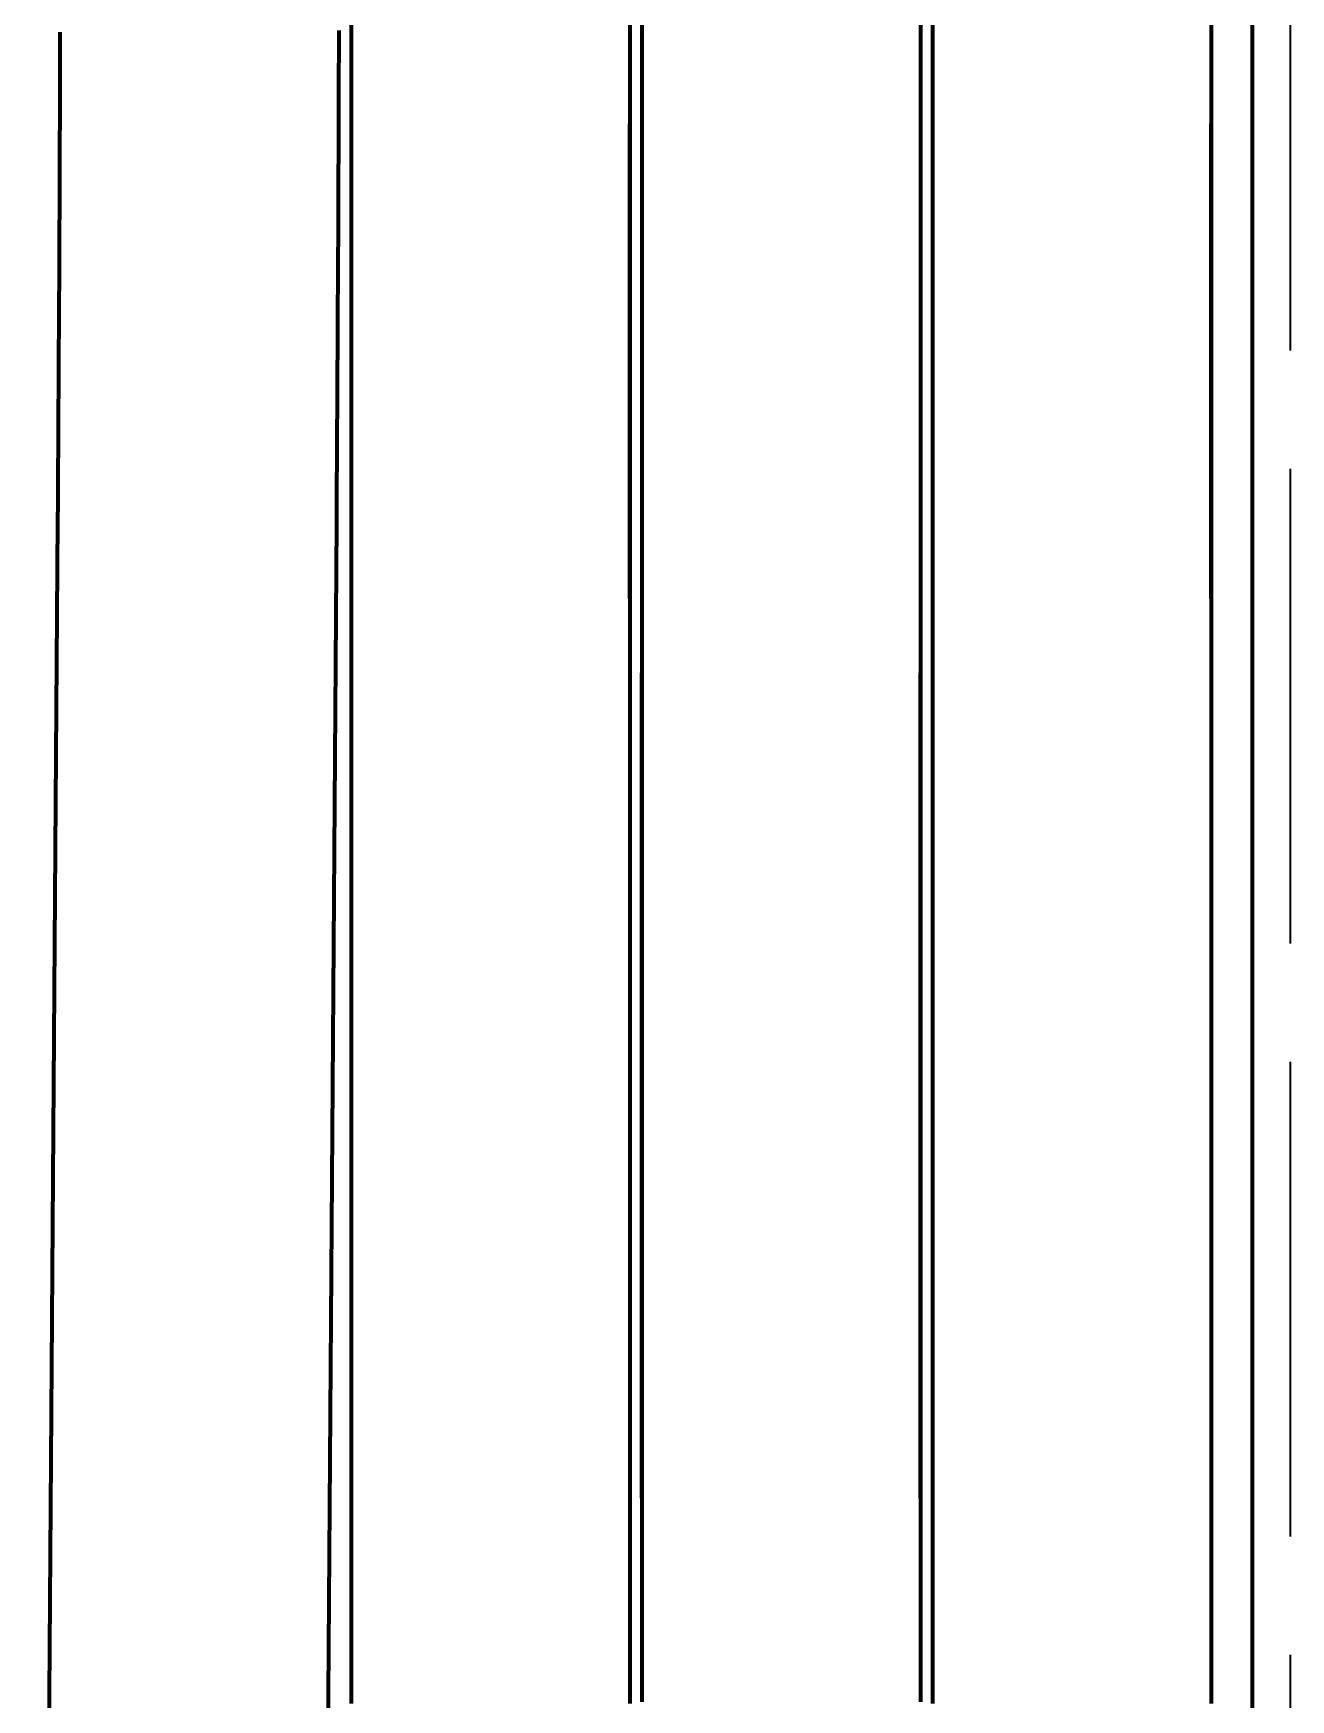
# Model space of a CAD drawing. Header units: millimetres. Extents: x 0 to 2382, y 0 to 420.
# Drawn here: x 261.63 to 272.23, y 265.62 to 279.67 of the extents above; entities that cross this region are included whole.
import ezdxf

# ---------------------------------------------------------------- set-up
doc = ezdxf.new("R2010")
doc.units = ezdxf.units.MM
doc.linetypes.add('IRAM-E-TRAZOS', pattern=[5, 4, -1])
doc.layers.add('01-VISIBLE', color=7, linetype='CONTINUOUS', lineweight=70)
doc.layers.add('02-OCULTA', color=4, linetype='IRAM-E-TRAZOS', lineweight=35)

msp = doc.modelspace()

# ---------------------------------------------------------------- linework, layer by layer
at = {"layer": '01-VISIBLE'}
for p, q in [((271.912, 255.25), (271.912, 283)), ((264.312, 281.919), (264.312, 278.816)), ((266.662, 281.919), (266.662, 278.816)), ((269.212, 281.919), (269.212, 278.816)), ((271.562, 281.919), (271.562, 278.816)), ((266.762, 281.612), (266.762, 279.474)), ((269.112, 281.612), (269.112, 279.474)), ((261.838, 275.562), (261.634, 246.629)), ((264.188, 275.545), (263.984, 246.613)), ((264.312, 274.907), (264.312, 266.893)), ((266.662, 274.907), (266.662, 266.893)), ((269.212, 274.907), (269.212, 266.893)), ((271.562, 274.907), (271.562, 266.893)), ((266.762, 274.282), (266.762, 267.323)), ((266.762, 267.323), (266.762, 274.282)), ((269.112, 274.282), (269.112, 267.323)), ((269.112, 267.323), (269.112, 274.282))]:
    msp.add_line(p, q, dxfattribs=at)
for points in [[(261.858, 279.684), (261.858, 279.634), (261.858, 279.584), (261.858, 279.533), (261.858, 279.483), (261.858, 279.433), (261.857, 279.383), (261.857, 279.332), (261.857, 279.282), (261.857, 279.232), (261.857, 279.181), (261.857, 279.131), (261.856, 279.081), (261.856, 279.031), (261.856, 278.98), (261.856, 278.93), (261.856, 278.88), (261.855, 278.83), (261.855, 278.779), (261.855, 278.729), (261.855, 278.679), (261.855, 278.628), (261.854, 278.578), (261.854, 278.528), (261.854, 278.478), (261.854, 278.427), (261.854, 278.377), (261.853, 278.327), (261.853, 278.277), (261.853, 278.226), (261.853, 278.176), (261.853, 278.126), (261.852, 278.076), (261.852, 278.025), (261.852, 277.975), (261.852, 277.925), (261.851, 277.874), (261.851, 277.824), (261.851, 277.774), (261.851, 277.724), (261.85, 277.673), (261.85, 277.623), (261.85, 277.573), (261.85, 277.523), (261.849, 277.472), (261.849, 277.422), (261.849, 277.372), (261.849, 277.321), (261.848, 277.271), (261.848, 277.221), (261.848, 277.171), (261.848, 277.12), (261.847, 277.07), (261.847, 277.02), (261.847, 276.97), (261.846, 276.919), (261.846, 276.869), (261.846, 276.819), (261.846, 276.768), (261.845, 276.718), (261.845, 276.668), (261.845, 276.618), (261.844, 276.567), (261.844, 276.517), (261.844, 276.467), (261.843, 276.417), (261.843, 276.366), (261.843, 276.316), (261.843, 276.266), (261.842, 276.215), (261.842, 276.165), (261.842, 276.115), (261.841, 276.065), (261.841, 276.014), (261.841, 275.964), (261.84, 275.914), (261.84, 275.864), (261.84, 275.813), (261.839, 275.763), (261.839, 275.713), (261.839, 275.662), (261.838, 275.612), (261.838, 275.562)], [(264.208, 279.698), (264.208, 279.648), (264.208, 279.598), (264.208, 279.548), (264.208, 279.498), (264.208, 279.448), (264.207, 279.398), (264.207, 279.348), (264.207, 279.298), (264.207, 279.248), (264.207, 279.198), (264.207, 279.148), (264.206, 279.098), (264.206, 279.048), (264.206, 278.998), (264.206, 278.948), (264.206, 278.898), (264.206, 278.847), (264.205, 278.797), (264.205, 278.747), (264.205, 278.697), (264.205, 278.647), (264.205, 278.597), (264.204, 278.547), (264.204, 278.497), (264.204, 278.447), (264.204, 278.397), (264.204, 278.347), (264.203, 278.297), (264.203, 278.247), (264.203, 278.197), (264.203, 278.147), (264.202, 278.097), (264.202, 278.047), (264.202, 277.997), (264.202, 277.947), (264.202, 277.897), (264.201, 277.847), (264.201, 277.797), (264.201, 277.747), (264.201, 277.697), (264.2, 277.647), (264.2, 277.597), (264.2, 277.547), (264.2, 277.497), (264.199, 277.447), (264.199, 277.397), (264.199, 277.347), (264.199, 277.296), (264.198, 277.246), (264.198, 277.196), (264.198, 277.146), (264.197, 277.096), (264.197, 277.046), (264.197, 276.996), (264.197, 276.946), (264.196, 276.896), (264.196, 276.846), (264.196, 276.796), (264.195, 276.746), (264.195, 276.696), (264.195, 276.646), (264.195, 276.596), (264.194, 276.546), (264.194, 276.496), (264.194, 276.446), (264.193, 276.396), (264.193, 276.346), (264.193, 276.296), (264.192, 276.246), (264.192, 276.196), (264.192, 276.146), (264.191, 276.096), (264.191, 276.046), (264.191, 275.996), (264.19, 275.946), (264.19, 275.896), (264.19, 275.846), (264.189, 275.796), (264.189, 275.745), (264.189, 275.695), (264.188, 275.645), (264.188, 275.595), (264.188, 275.545)], [(266.762, 279.474), (266.762, 279.424), (266.762, 279.373), (266.762, 279.323), (266.762, 279.272), (266.762, 279.222), (266.762, 279.172), (266.762, 279.121), (266.762, 279.071), (266.762, 279.02), (266.762, 278.97), (266.762, 278.919), (266.762, 278.869), (266.762, 278.819), (266.762, 278.768), (266.762, 278.718), (266.762, 278.667), (266.762, 278.617), (266.762, 278.567), (266.762, 278.516), (266.762, 278.466), (266.762, 278.415), (266.762, 278.365), (266.762, 278.315), (266.762, 278.264), (266.762, 278.214), (266.762, 278.163), (266.762, 278.113), (266.762, 278.062), (266.762, 278.012), (266.762, 277.962), (266.762, 277.911), (266.762, 277.861), (266.762, 277.81), (266.762, 277.76), (266.762, 277.71), (266.762, 277.659), (266.762, 277.609), (266.762, 277.558), (266.762, 277.508), (266.762, 277.458), (266.762, 277.407), (266.762, 277.357), (266.762, 277.306), (266.762, 277.256), (266.762, 277.205), (266.762, 277.155), (266.762, 277.105), (266.762, 277.054), (266.762, 277.004), (266.762, 276.953), (266.762, 276.903), (266.762, 276.853), (266.762, 276.802), (266.762, 276.752), (266.762, 276.701), (266.762, 276.651), (266.762, 276.601), (266.762, 276.55), (266.762, 276.5), (266.762, 276.449), (266.762, 276.399), (266.762, 276.349), (266.762, 276.298), (266.762, 276.248), (266.762, 276.197), (266.762, 276.147), (266.762, 276.096), (266.762, 276.046), (266.762, 275.996), (266.762, 275.945), (266.762, 275.895), (266.762, 275.844), (266.762, 275.794), (266.762, 275.744), (266.762, 275.693), (266.762, 275.643), (266.762, 275.592), (266.762, 275.542), (266.762, 275.492), (266.762, 275.441), (266.762, 275.391), (266.762, 275.34), (266.762, 275.29), (266.762, 275.239), (266.762, 275.189), (266.762, 275.139), (266.762, 275.088), (266.762, 275.038), (266.762, 274.987), (266.762, 274.937), (266.762, 274.887), (266.762, 274.836), (266.762, 274.786), (266.762, 274.735), (266.762, 274.685), (266.762, 274.635), (266.762, 274.584), (266.762, 274.534), (266.762, 274.483), (266.762, 274.433), (266.762, 274.382), (266.762, 274.332), (266.762, 274.282)], [(269.112, 279.474), (269.112, 279.424), (269.112, 279.373), (269.112, 279.323), (269.112, 279.272), (269.112, 279.222), (269.112, 279.172), (269.112, 279.121), (269.112, 279.071), (269.112, 279.02), (269.112, 278.97), (269.112, 278.919), (269.112, 278.869), (269.112, 278.819), (269.112, 278.768), (269.112, 278.718), (269.112, 278.667), (269.112, 278.617), (269.112, 278.567), (269.112, 278.516), (269.112, 278.466), (269.112, 278.415), (269.112, 278.365), (269.112, 278.315), (269.112, 278.264), (269.112, 278.214), (269.112, 278.163), (269.112, 278.113), (269.112, 278.062), (269.112, 278.012), (269.112, 277.962), (269.112, 277.911), (269.112, 277.861), (269.112, 277.81), (269.112, 277.76), (269.112, 277.71), (269.112, 277.659), (269.112, 277.609), (269.112, 277.558), (269.112, 277.508), (269.112, 277.458), (269.112, 277.407), (269.112, 277.357), (269.112, 277.306), (269.112, 277.256), (269.112, 277.205), (269.112, 277.155), (269.112, 277.105), (269.112, 277.054), (269.112, 277.004), (269.112, 276.953), (269.112, 276.903), (269.112, 276.853), (269.112, 276.802), (269.112, 276.752), (269.112, 276.701), (269.112, 276.651), (269.112, 276.601), (269.112, 276.55), (269.112, 276.5), (269.112, 276.449), (269.112, 276.399), (269.112, 276.349), (269.112, 276.298), (269.112, 276.248), (269.112, 276.197), (269.112, 276.147), (269.112, 276.096), (269.112, 276.046), (269.112, 275.996), (269.112, 275.945), (269.112, 275.895), (269.112, 275.844), (269.112, 275.794), (269.112, 275.744), (269.112, 275.693), (269.112, 275.643), (269.112, 275.592), (269.112, 275.542), (269.112, 275.492), (269.112, 275.441), (269.112, 275.391), (269.112, 275.34), (269.112, 275.29), (269.112, 275.239), (269.112, 275.189), (269.112, 275.139), (269.112, 275.088), (269.112, 275.038), (269.112, 274.987), (269.112, 274.937), (269.112, 274.887), (269.112, 274.836), (269.112, 274.786), (269.112, 274.735), (269.112, 274.685), (269.112, 274.635), (269.112, 274.584), (269.112, 274.534), (269.112, 274.483), (269.112, 274.433), (269.112, 274.382), (269.112, 274.332), (269.112, 274.282)], [(266.662, 274.907), (266.662, 274.957), (266.662, 275.007), (266.662, 275.057), (266.662, 275.107), (266.662, 275.157), (266.662, 275.207), (266.662, 275.257), (266.662, 275.307), (266.662, 275.357), (266.662, 275.407), (266.662, 275.457), (266.662, 275.507), (266.662, 275.557), (266.662, 275.608), (266.662, 275.658), (266.662, 275.708), (266.662, 275.758), (266.662, 275.808), (266.662, 275.858), (266.662, 275.908), (266.662, 275.958), (266.662, 276.008), (266.662, 276.058), (266.662, 276.108), (266.662, 276.158), (266.662, 276.208), (266.662, 276.258), (266.662, 276.308), (266.662, 276.358), (266.662, 276.408), (266.662, 276.458), (266.662, 276.509), (266.662, 276.559), (266.662, 276.609), (266.662, 276.659), (266.662, 276.709), (266.662, 276.759), (266.662, 276.809), (266.662, 276.859), (266.662, 276.909), (266.662, 276.959), (266.662, 277.009), (266.662, 277.059), (266.662, 277.109), (266.662, 277.159), (266.662, 277.209), (266.662, 277.259), (266.662, 277.309), (266.662, 277.36), (266.662, 277.41), (266.662, 277.46), (266.662, 277.51), (266.662, 277.56), (266.662, 277.61), (266.662, 277.66), (266.662, 277.71), (266.662, 277.76), (266.662, 277.81), (266.662, 277.86), (266.662, 277.91), (266.662, 277.96), (266.662, 278.01), (266.662, 278.06), (266.662, 278.11), (266.662, 278.16), (266.662, 278.21), (266.662, 278.261), (266.662, 278.311), (266.662, 278.361), (266.662, 278.411), (266.662, 278.461), (266.662, 278.511), (266.662, 278.561), (266.662, 278.611), (266.662, 278.661), (266.662, 278.711), (266.662, 278.761), (266.662, 278.811), (266.662, 278.861), (266.662, 278.911)], [(271.562, 274.907), (271.562, 274.957), (271.562, 275.007), (271.562, 275.057), (271.562, 275.107), (271.562, 275.157), (271.562, 275.207), (271.562, 275.257), (271.562, 275.307), (271.562, 275.357), (271.562, 275.407), (271.562, 275.457), (271.562, 275.507), (271.562, 275.557), (271.562, 275.608), (271.562, 275.658), (271.562, 275.708), (271.562, 275.758), (271.562, 275.808), (271.562, 275.858), (271.562, 275.908), (271.562, 275.958), (271.562, 276.008), (271.562, 276.058), (271.562, 276.108), (271.562, 276.158), (271.562, 276.208), (271.562, 276.258), (271.562, 276.308), (271.562, 276.358), (271.562, 276.408), (271.562, 276.458), (271.562, 276.509), (271.562, 276.559), (271.562, 276.609), (271.562, 276.659), (271.562, 276.709), (271.562, 276.759), (271.562, 276.809), (271.562, 276.859), (271.562, 276.909), (271.562, 276.959), (271.562, 277.009), (271.562, 277.059), (271.562, 277.109), (271.562, 277.159), (271.562, 277.209), (271.562, 277.259), (271.562, 277.309), (271.562, 277.36), (271.562, 277.41), (271.562, 277.46), (271.562, 277.51), (271.562, 277.56), (271.562, 277.61), (271.562, 277.66), (271.562, 277.71), (271.562, 277.76), (271.562, 277.81), (271.562, 277.86), (271.562, 277.91), (271.562, 277.96), (271.562, 278.01), (271.562, 278.06), (271.562, 278.11), (271.562, 278.16), (271.562, 278.21), (271.562, 278.261), (271.562, 278.311), (271.562, 278.361), (271.562, 278.411), (271.562, 278.461), (271.562, 278.511), (271.562, 278.561), (271.562, 278.611), (271.562, 278.661), (271.562, 278.711), (271.562, 278.761), (271.562, 278.811), (271.562, 278.861), (271.562, 278.911)], [(264.312, 278.816), (264.312, 278.766), (264.312, 278.716), (264.312, 278.666), (264.312, 278.616), (264.312, 278.566), (264.312, 278.516), (264.312, 278.466), (264.312, 278.415), (264.312, 278.365), (264.312, 278.315), (264.312, 278.265), (264.312, 278.215), (264.312, 278.165), (264.312, 278.115), (264.312, 278.065), (264.312, 278.014), (264.312, 277.964), (264.312, 277.914), (264.312, 277.864), (264.312, 277.814), (264.312, 277.764), (264.312, 277.714), (264.312, 277.664), (264.312, 277.613), (264.312, 277.563), (264.312, 277.513), (264.312, 277.463), (264.312, 277.413), (264.312, 277.363), (264.312, 277.313), (264.312, 277.263), (264.312, 277.212), (264.312, 277.162), (264.312, 277.112), (264.312, 277.062), (264.312, 277.012), (264.312, 276.962), (264.312, 276.912), (264.312, 276.862), (264.312, 276.811), (264.312, 276.761), (264.312, 276.711), (264.312, 276.661), (264.312, 276.611), (264.312, 276.561), (264.312, 276.511), (264.312, 276.461), (264.312, 276.41), (264.312, 276.36), (264.312, 276.31), (264.312, 276.26), (264.312, 276.21), (264.312, 276.16), (264.312, 276.11), (264.312, 276.06), (264.312, 276.009), (264.312, 275.959), (264.312, 275.909), (264.312, 275.859), (264.312, 275.809), (264.312, 275.759), (264.312, 275.709), (264.312, 275.659), (264.312, 275.608), (264.312, 275.558), (264.312, 275.508), (264.312, 275.458), (264.312, 275.408), (264.312, 275.358), (264.312, 275.308), (264.312, 275.258), (264.312, 275.207), (264.312, 275.157), (264.312, 275.107), (264.312, 275.057), (264.312, 275.007), (264.312, 274.957), (264.312, 274.907)], [(266.662, 278.816), (266.662, 278.766), (266.662, 278.716), (266.662, 278.666), (266.662, 278.616), (266.662, 278.566), (266.662, 278.516), (266.662, 278.466), (266.662, 278.415), (266.662, 278.365), (266.662, 278.315), (266.662, 278.265), (266.662, 278.215), (266.662, 278.165), (266.662, 278.115), (266.662, 278.065), (266.662, 278.014), (266.662, 277.964), (266.662, 277.914), (266.662, 277.864), (266.662, 277.814), (266.662, 277.764), (266.662, 277.714), (266.662, 277.664), (266.662, 277.613), (266.662, 277.563), (266.662, 277.513), (266.662, 277.463), (266.662, 277.413), (266.662, 277.363), (266.662, 277.313), (266.662, 277.263), (266.662, 277.212), (266.662, 277.162), (266.662, 277.112), (266.662, 277.062), (266.662, 277.012), (266.662, 276.962), (266.662, 276.912), (266.662, 276.862), (266.662, 276.811), (266.662, 276.761), (266.662, 276.711), (266.662, 276.661), (266.662, 276.611), (266.662, 276.561), (266.662, 276.511), (266.662, 276.461), (266.662, 276.41), (266.662, 276.36), (266.662, 276.31), (266.662, 276.26), (266.662, 276.21), (266.662, 276.16), (266.662, 276.11), (266.662, 276.06), (266.662, 276.009), (266.662, 275.959), (266.662, 275.909), (266.662, 275.859), (266.662, 275.809), (266.662, 275.759), (266.662, 275.709), (266.662, 275.659), (266.662, 275.608), (266.662, 275.558), (266.662, 275.508), (266.662, 275.458), (266.662, 275.408), (266.662, 275.358), (266.662, 275.308), (266.662, 275.258), (266.662, 275.207), (266.662, 275.157), (266.662, 275.107), (266.662, 275.057), (266.662, 275.007), (266.662, 274.957), (266.662, 274.907)], [(269.212, 278.816), (269.212, 278.766), (269.212, 278.716), (269.212, 278.666), (269.212, 278.616), (269.212, 278.566), (269.212, 278.516), (269.212, 278.466), (269.212, 278.415), (269.212, 278.365), (269.212, 278.315), (269.212, 278.265), (269.212, 278.215), (269.212, 278.165), (269.212, 278.115), (269.212, 278.065), (269.212, 278.014), (269.212, 277.964), (269.212, 277.914), (269.212, 277.864), (269.212, 277.814), (269.212, 277.764), (269.212, 277.714), (269.212, 277.664), (269.212, 277.613), (269.212, 277.563), (269.212, 277.513), (269.212, 277.463), (269.212, 277.413), (269.212, 277.363), (269.212, 277.313), (269.212, 277.263), (269.212, 277.212), (269.212, 277.162), (269.212, 277.112), (269.212, 277.062), (269.212, 277.012), (269.212, 276.962), (269.212, 276.912), (269.212, 276.862), (269.212, 276.811), (269.212, 276.761), (269.212, 276.711), (269.212, 276.661), (269.212, 276.611), (269.212, 276.561), (269.212, 276.511), (269.212, 276.461), (269.212, 276.41), (269.212, 276.36), (269.212, 276.31), (269.212, 276.26), (269.212, 276.21), (269.212, 276.16), (269.212, 276.11), (269.212, 276.06), (269.212, 276.009), (269.212, 275.959), (269.212, 275.909), (269.212, 275.859), (269.212, 275.809), (269.212, 275.759), (269.212, 275.709), (269.212, 275.659), (269.212, 275.608), (269.212, 275.558), (269.212, 275.508), (269.212, 275.458), (269.212, 275.408), (269.212, 275.358), (269.212, 275.308), (269.212, 275.258), (269.212, 275.207), (269.212, 275.157), (269.212, 275.107), (269.212, 275.057), (269.212, 275.007), (269.212, 274.957), (269.212, 274.907)], [(271.562, 278.816), (271.562, 278.766), (271.562, 278.716), (271.562, 278.666), (271.562, 278.616), (271.562, 278.566), (271.562, 278.516), (271.562, 278.466), (271.562, 278.415), (271.562, 278.365), (271.562, 278.315), (271.562, 278.265), (271.562, 278.215), (271.562, 278.165), (271.562, 278.115), (271.562, 278.065), (271.562, 278.014), (271.562, 277.964), (271.562, 277.914), (271.562, 277.864), (271.562, 277.814), (271.562, 277.764), (271.562, 277.714), (271.562, 277.664), (271.562, 277.613), (271.562, 277.563), (271.562, 277.513), (271.562, 277.463), (271.562, 277.413), (271.562, 277.363), (271.562, 277.313), (271.562, 277.263), (271.562, 277.212), (271.562, 277.162), (271.562, 277.112), (271.562, 277.062), (271.562, 277.012), (271.562, 276.962), (271.562, 276.912), (271.562, 276.862), (271.562, 276.811), (271.562, 276.761), (271.562, 276.711), (271.562, 276.661), (271.562, 276.611), (271.562, 276.561), (271.562, 276.511), (271.562, 276.461), (271.562, 276.41), (271.562, 276.36), (271.562, 276.31), (271.562, 276.26), (271.562, 276.21), (271.562, 276.16), (271.562, 276.11), (271.562, 276.06), (271.562, 276.009), (271.562, 275.959), (271.562, 275.909), (271.562, 275.859), (271.562, 275.809), (271.562, 275.759), (271.562, 275.709), (271.562, 275.659), (271.562, 275.608), (271.562, 275.558), (271.562, 275.508), (271.562, 275.458), (271.562, 275.408), (271.562, 275.358), (271.562, 275.308), (271.562, 275.258), (271.562, 275.207), (271.562, 275.157), (271.562, 275.107), (271.562, 275.057), (271.562, 275.007), (271.562, 274.957), (271.562, 274.907)], [(266.762, 267.323), (266.762, 267.272), (266.762, 267.222), (266.762, 267.171), (266.762, 267.121), (266.762, 267.07), (266.762, 267.02), (266.762, 266.969), (266.762, 266.919), (266.762, 266.869), (266.762, 266.818), (266.762, 266.768), (266.762, 266.717), (266.762, 266.667), (266.762, 266.616), (266.762, 266.566), (266.762, 266.515), (266.762, 266.465), (266.762, 266.414), (266.762, 266.364), (266.762, 266.313), (266.762, 266.263), (266.762, 266.212), (266.762, 266.162), (266.762, 266.111), (266.762, 266.061), (266.762, 266.01), (266.762, 265.96), (266.762, 265.909), (266.762, 265.859), (266.762, 265.808), (266.762, 265.758), (266.762, 265.707), (266.762, 265.657), (266.762, 265.606)], [(269.112, 267.323), (269.112, 267.272), (269.112, 267.222), (269.112, 267.171), (269.112, 267.121), (269.112, 267.07), (269.112, 267.02), (269.112, 266.969), (269.112, 266.919), (269.112, 266.869), (269.112, 266.818), (269.112, 266.768), (269.112, 266.717), (269.112, 266.667), (269.112, 266.616), (269.112, 266.566), (269.112, 266.515), (269.112, 266.465), (269.112, 266.414), (269.112, 266.364), (269.112, 266.313), (269.112, 266.263), (269.112, 266.212), (269.112, 266.162), (269.112, 266.111), (269.112, 266.061), (269.112, 266.01), (269.112, 265.96), (269.112, 265.909), (269.112, 265.859), (269.112, 265.808), (269.112, 265.758), (269.112, 265.707), (269.112, 265.657), (269.112, 265.606)], [(264.312, 266.893), (264.312, 266.843), (264.312, 266.793), (264.312, 266.743), (264.312, 266.693), (264.312, 266.643), (264.312, 266.593), (264.312, 266.542), (264.312, 266.492), (264.312, 266.442), (264.312, 266.392), (264.312, 266.342), (264.312, 266.292), (264.312, 266.242), (264.312, 266.192), (264.312, 266.141), (264.312, 266.091), (264.312, 266.041), (264.312, 265.991), (264.312, 265.941), (264.312, 265.891), (264.312, 265.841), (264.312, 265.791), (264.312, 265.74), (264.312, 265.69), (264.312, 265.64), (264.312, 265.59)], [(266.662, 266.893), (266.662, 266.843), (266.662, 266.793), (266.662, 266.743), (266.662, 266.693), (266.662, 266.643), (266.662, 266.593), (266.662, 266.542), (266.662, 266.492), (266.662, 266.442), (266.662, 266.392), (266.662, 266.342), (266.662, 266.292), (266.662, 266.242), (266.662, 266.192), (266.662, 266.141), (266.662, 266.091), (266.662, 266.041), (266.662, 265.991), (266.662, 265.941), (266.662, 265.891), (266.662, 265.841), (266.662, 265.791), (266.662, 265.74), (266.662, 265.69), (266.662, 265.64), (266.662, 265.59)], [(269.212, 266.893), (269.212, 266.843), (269.212, 266.793), (269.212, 266.743), (269.212, 266.693), (269.212, 266.643), (269.212, 266.593), (269.212, 266.542), (269.212, 266.492), (269.212, 266.442), (269.212, 266.392), (269.212, 266.342), (269.212, 266.292), (269.212, 266.242), (269.212, 266.192), (269.212, 266.141), (269.212, 266.091), (269.212, 266.041), (269.212, 265.991), (269.212, 265.941), (269.212, 265.891), (269.212, 265.841), (269.212, 265.791), (269.212, 265.74), (269.212, 265.69), (269.212, 265.64), (269.212, 265.59)], [(271.562, 266.893), (271.562, 266.843), (271.562, 266.793), (271.562, 266.743), (271.562, 266.693), (271.562, 266.643), (271.562, 266.593), (271.562, 266.542), (271.562, 266.492), (271.562, 266.442), (271.562, 266.392), (271.562, 266.342), (271.562, 266.292), (271.562, 266.242), (271.562, 266.192), (271.562, 266.141), (271.562, 266.091), (271.562, 266.041), (271.562, 265.991), (271.562, 265.941), (271.562, 265.891), (271.562, 265.841), (271.562, 265.791), (271.562, 265.74), (271.562, 265.69), (271.562, 265.64), (271.562, 265.59)]]:
    msp.add_lwpolyline(points, dxfattribs=at)
at = {"layer": '02-OCULTA'}
for p, q in [((272.232, 227), (272.232, 291)), ((264.312, 278.911), (264.312, 281.876)), ((266.662, 278.911), (266.662, 281.876)), ((269.212, 278.911), (269.212, 281.876)), ((271.562, 278.911), (271.562, 281.876)), ((266.762, 279.099), (266.762, 281.789)), ((269.112, 279.099), (269.112, 281.789)), ((264.312, 266.985), (264.312, 274.815)), ((266.662, 266.985), (266.662, 274.815)), ((269.212, 266.985), (269.212, 274.815)), ((271.562, 266.985), (271.562, 274.815)), ((266.762, 274.282), (266.762, 274.636)), ((269.112, 274.282), (269.112, 274.636)), ((266.762, 267.164), (266.762, 267.323)), ((269.112, 267.164), (269.112, 267.323))]:
    msp.add_line(p, q, dxfattribs=at)
for points in [[(266.762, 274.636), (266.762, 274.686), (266.762, 274.736), (266.762, 274.786), (266.762, 274.836), (266.762, 274.886), (266.762, 274.936), (266.762, 274.987), (266.762, 275.037), (266.762, 275.087), (266.762, 275.137), (266.762, 275.187), (266.762, 275.237), (266.762, 275.288), (266.762, 275.338), (266.762, 275.388), (266.762, 275.438), (266.762, 275.488), (266.762, 275.538), (266.762, 275.588), (266.762, 275.639), (266.762, 275.689), (266.762, 275.739), (266.762, 275.789), (266.762, 275.839), (266.762, 275.889), (266.762, 275.94), (266.762, 275.99), (266.762, 276.04), (266.762, 276.09), (266.762, 276.14), (266.762, 276.19), (266.762, 276.24), (266.762, 276.291), (266.762, 276.341), (266.762, 276.391), (266.762, 276.441), (266.762, 276.491), (266.762, 276.541), (266.762, 276.592), (266.762, 276.642), (266.762, 276.692), (266.762, 276.742), (266.762, 276.792), (266.762, 276.842), (266.762, 276.893), (266.762, 276.943), (266.762, 276.993), (266.762, 277.043), (266.762, 277.093), (266.762, 277.143), (266.762, 277.193), (266.762, 277.244), (266.762, 277.294), (266.762, 277.344), (266.762, 277.394), (266.762, 277.444), (266.762, 277.494), (266.762, 277.545), (266.762, 277.595), (266.762, 277.645), (266.762, 277.695), (266.762, 277.745), (266.762, 277.795), (266.762, 277.845), (266.762, 277.896), (266.762, 277.946), (266.762, 277.996), (266.762, 278.046), (266.762, 278.096), (266.762, 278.146), (266.762, 278.197), (266.762, 278.247), (266.762, 278.297), (266.762, 278.347), (266.762, 278.397), (266.762, 278.447), (266.762, 278.497), (266.762, 278.548), (266.762, 278.598), (266.762, 278.648), (266.762, 278.698), (266.762, 278.748), (266.762, 278.798), (266.762, 278.849), (266.762, 278.899), (266.762, 278.949), (266.762, 278.999), (266.762, 279.049), (266.762, 279.099)], [(269.112, 274.636), (269.112, 274.686), (269.112, 274.736), (269.112, 274.786), (269.112, 274.836), (269.112, 274.886), (269.112, 274.936), (269.112, 274.987), (269.112, 275.037), (269.112, 275.087), (269.112, 275.137), (269.112, 275.187), (269.112, 275.237), (269.112, 275.288), (269.112, 275.338), (269.112, 275.388), (269.112, 275.438), (269.112, 275.488), (269.112, 275.538), (269.112, 275.588), (269.112, 275.639), (269.112, 275.689), (269.112, 275.739), (269.112, 275.789), (269.112, 275.839), (269.112, 275.889), (269.112, 275.94), (269.112, 275.99), (269.112, 276.04), (269.112, 276.09), (269.112, 276.14), (269.112, 276.19), (269.112, 276.24), (269.112, 276.291), (269.112, 276.341), (269.112, 276.391), (269.112, 276.441), (269.112, 276.491), (269.112, 276.541), (269.112, 276.592), (269.112, 276.642), (269.112, 276.692), (269.112, 276.742), (269.112, 276.792), (269.112, 276.842), (269.112, 276.893), (269.112, 276.943), (269.112, 276.993), (269.112, 277.043), (269.112, 277.093), (269.112, 277.143), (269.112, 277.193), (269.112, 277.244), (269.112, 277.294), (269.112, 277.344), (269.112, 277.394), (269.112, 277.444), (269.112, 277.494), (269.112, 277.545), (269.112, 277.595), (269.112, 277.645), (269.112, 277.695), (269.112, 277.745), (269.112, 277.795), (269.112, 277.845), (269.112, 277.896), (269.112, 277.946), (269.112, 277.996), (269.112, 278.046), (269.112, 278.096), (269.112, 278.146), (269.112, 278.197), (269.112, 278.247), (269.112, 278.297), (269.112, 278.347), (269.112, 278.397), (269.112, 278.447), (269.112, 278.497), (269.112, 278.548), (269.112, 278.598), (269.112, 278.648), (269.112, 278.698), (269.112, 278.748), (269.112, 278.798), (269.112, 278.849), (269.112, 278.899), (269.112, 278.949), (269.112, 278.999), (269.112, 279.049), (269.112, 279.099)], [(264.312, 274.815), (264.312, 274.866), (264.312, 274.917), (264.312, 274.967), (264.312, 275.018), (264.312, 275.068), (264.312, 275.119), (264.312, 275.169), (264.312, 275.22), (264.312, 275.271), (264.312, 275.321), (264.312, 275.372), (264.312, 275.422), (264.312, 275.473), (264.312, 275.523), (264.312, 275.574), (264.312, 275.625), (264.312, 275.675), (264.312, 275.726), (264.312, 275.776), (264.312, 275.827), (264.312, 275.877), (264.312, 275.928), (264.312, 275.978), (264.312, 276.029), (264.312, 276.08), (264.312, 276.13), (264.312, 276.181), (264.312, 276.231), (264.312, 276.282), (264.312, 276.332), (264.312, 276.383), (264.312, 276.434), (264.312, 276.484), (264.312, 276.535), (264.312, 276.585), (264.312, 276.636), (264.312, 276.686), (264.312, 276.737), (264.312, 276.788), (264.312, 276.838), (264.312, 276.889), (264.312, 276.939), (264.312, 276.99), (264.312, 277.04), (264.312, 277.091), (264.312, 277.141), (264.312, 277.192), (264.312, 277.243), (264.312, 277.293), (264.312, 277.344), (264.312, 277.394), (264.312, 277.445), (264.312, 277.495), (264.312, 277.546), (264.312, 277.597), (264.312, 277.647), (264.312, 277.698), (264.312, 277.748), (264.312, 277.799), (264.312, 277.849), (264.312, 277.9), (264.312, 277.951), (264.312, 278.001), (264.312, 278.052), (264.312, 278.102), (264.312, 278.153), (264.312, 278.203), (264.312, 278.254), (264.312, 278.304), (264.312, 278.355), (264.312, 278.406), (264.312, 278.456), (264.312, 278.507), (264.312, 278.557), (264.312, 278.608), (264.312, 278.658), (264.312, 278.709), (264.312, 278.76), (264.312, 278.81), (264.312, 278.861), (264.312, 278.911)], [(269.212, 274.815), (269.212, 274.866), (269.212, 274.917), (269.212, 274.967), (269.212, 275.018), (269.212, 275.068), (269.212, 275.119), (269.212, 275.169), (269.212, 275.22), (269.212, 275.271), (269.212, 275.321), (269.212, 275.372), (269.212, 275.422), (269.212, 275.473), (269.212, 275.523), (269.212, 275.574), (269.212, 275.625), (269.212, 275.675), (269.212, 275.726), (269.212, 275.776), (269.212, 275.827), (269.212, 275.877), (269.212, 275.928), (269.212, 275.978), (269.212, 276.029), (269.212, 276.08), (269.212, 276.13), (269.212, 276.181), (269.212, 276.231), (269.212, 276.282), (269.212, 276.332), (269.212, 276.383), (269.212, 276.434), (269.212, 276.484), (269.212, 276.535), (269.212, 276.585), (269.212, 276.636), (269.212, 276.686), (269.212, 276.737), (269.212, 276.788), (269.212, 276.838), (269.212, 276.889), (269.212, 276.939), (269.212, 276.99), (269.212, 277.04), (269.212, 277.091), (269.212, 277.141), (269.212, 277.192), (269.212, 277.243), (269.212, 277.293), (269.212, 277.344), (269.212, 277.394), (269.212, 277.445), (269.212, 277.495), (269.212, 277.546), (269.212, 277.597), (269.212, 277.647), (269.212, 277.698), (269.212, 277.748), (269.212, 277.799), (269.212, 277.849), (269.212, 277.9), (269.212, 277.951), (269.212, 278.001), (269.212, 278.052), (269.212, 278.102), (269.212, 278.153), (269.212, 278.203), (269.212, 278.254), (269.212, 278.304), (269.212, 278.355), (269.212, 278.406), (269.212, 278.456), (269.212, 278.507), (269.212, 278.557), (269.212, 278.608), (269.212, 278.658), (269.212, 278.709), (269.212, 278.76), (269.212, 278.81), (269.212, 278.861), (269.212, 278.911)], [(266.662, 274.815), (266.662, 274.831), (266.662, 274.846), (266.662, 274.861), (266.662, 274.876), (266.662, 274.892), (266.662, 274.907)], [(271.562, 274.815), (271.562, 274.831), (271.562, 274.846), (271.562, 274.861), (271.562, 274.876), (271.562, 274.892), (271.562, 274.907)], [(266.762, 265.61), (266.762, 265.66), (266.762, 265.71), (266.762, 265.76), (266.762, 265.81), (266.762, 265.86), (266.762, 265.911), (266.762, 265.961), (266.762, 266.011), (266.762, 266.061), (266.762, 266.111), (266.762, 266.161), (266.762, 266.212), (266.762, 266.262), (266.762, 266.312), (266.762, 266.362), (266.762, 266.412), (266.762, 266.462), (266.762, 266.512), (266.762, 266.563), (266.762, 266.613), (266.762, 266.663), (266.762, 266.713), (266.762, 266.763), (266.762, 266.813), (266.762, 266.864), (266.762, 266.914), (266.762, 266.964), (266.762, 267.014), (266.762, 267.064), (266.762, 267.114), (266.762, 267.164)], [(269.112, 265.61), (269.112, 265.66), (269.112, 265.71), (269.112, 265.76), (269.112, 265.81), (269.112, 265.86), (269.112, 265.911), (269.112, 265.961), (269.112, 266.011), (269.112, 266.061), (269.112, 266.111), (269.112, 266.161), (269.112, 266.212), (269.112, 266.262), (269.112, 266.312), (269.112, 266.362), (269.112, 266.412), (269.112, 266.462), (269.112, 266.512), (269.112, 266.563), (269.112, 266.613), (269.112, 266.663), (269.112, 266.713), (269.112, 266.763), (269.112, 266.813), (269.112, 266.864), (269.112, 266.914), (269.112, 266.964), (269.112, 267.014), (269.112, 267.064), (269.112, 267.114), (269.112, 267.164)], [(264.312, 265.619), (264.312, 265.67), (264.312, 265.72), (264.312, 265.771), (264.312, 265.822), (264.312, 265.872), (264.312, 265.923), (264.312, 265.973), (264.312, 266.024), (264.312, 266.074), (264.312, 266.125), (264.312, 266.175), (264.312, 266.226), (264.312, 266.277), (264.312, 266.327), (264.312, 266.378), (264.312, 266.428), (264.312, 266.479), (264.312, 266.529), (264.312, 266.58), (264.312, 266.631), (264.312, 266.681), (264.312, 266.732), (264.312, 266.782), (264.312, 266.833), (264.312, 266.883), (264.312, 266.934), (264.312, 266.985)], [(266.662, 265.619), (266.662, 265.67), (266.662, 265.72), (266.662, 265.771), (266.662, 265.822), (266.662, 265.872), (266.662, 265.923), (266.662, 265.973), (266.662, 266.024), (266.662, 266.074), (266.662, 266.125), (266.662, 266.175), (266.662, 266.226), (266.662, 266.277), (266.662, 266.327), (266.662, 266.378), (266.662, 266.428), (266.662, 266.479), (266.662, 266.529), (266.662, 266.58), (266.662, 266.631), (266.662, 266.681), (266.662, 266.732), (266.662, 266.782), (266.662, 266.833), (266.662, 266.883), (266.662, 266.934), (266.662, 266.985)], [(269.212, 265.619), (269.212, 265.67), (269.212, 265.72), (269.212, 265.771), (269.212, 265.822), (269.212, 265.872), (269.212, 265.923), (269.212, 265.973), (269.212, 266.024), (269.212, 266.074), (269.212, 266.125), (269.212, 266.175), (269.212, 266.226), (269.212, 266.277), (269.212, 266.327), (269.212, 266.378), (269.212, 266.428), (269.212, 266.479), (269.212, 266.529), (269.212, 266.58), (269.212, 266.631), (269.212, 266.681), (269.212, 266.732), (269.212, 266.782), (269.212, 266.833), (269.212, 266.883), (269.212, 266.934), (269.212, 266.985)], [(271.562, 265.619), (271.562, 265.67), (271.562, 265.72), (271.562, 265.771), (271.562, 265.822), (271.562, 265.872), (271.562, 265.923), (271.562, 265.973), (271.562, 266.024), (271.562, 266.074), (271.562, 266.125), (271.562, 266.175), (271.562, 266.226), (271.562, 266.277), (271.562, 266.327), (271.562, 266.378), (271.562, 266.428), (271.562, 266.479), (271.562, 266.529), (271.562, 266.58), (271.562, 266.631), (271.562, 266.681), (271.562, 266.732), (271.562, 266.782), (271.562, 266.833), (271.562, 266.883), (271.562, 266.934), (271.562, 266.985)]]:
    msp.add_lwpolyline(points, dxfattribs=at)

doc.saveas('drawing.dxf')
